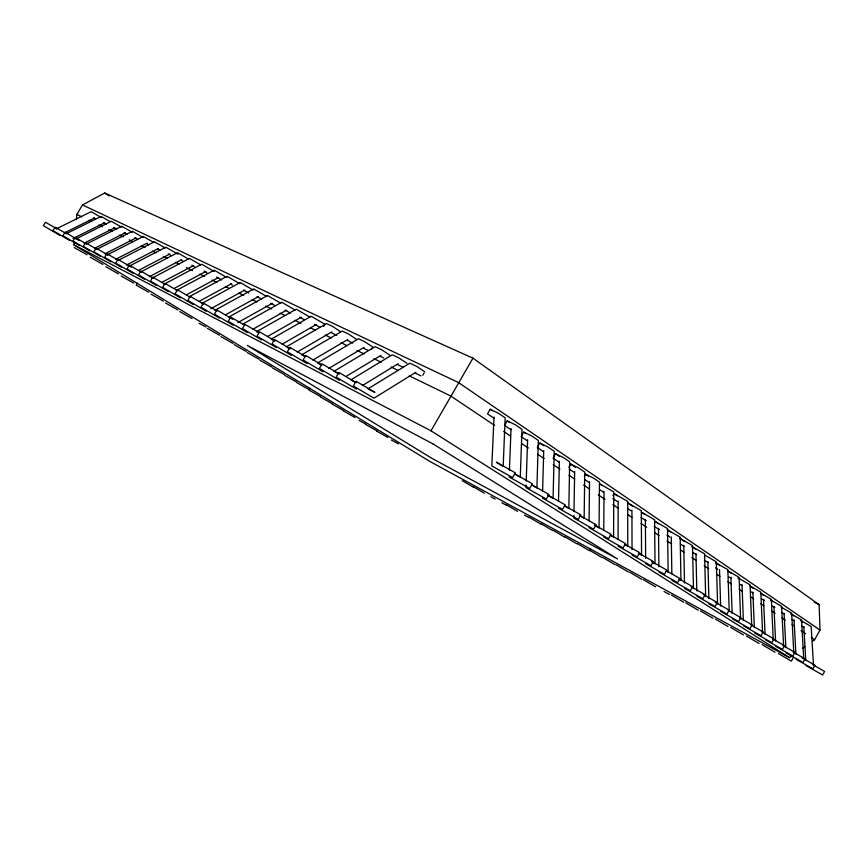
<?xml version="1.0" encoding="UTF-8"?>
<svg xmlns="http://www.w3.org/2000/svg" width="868" height="868" viewBox="0 0 868 868"><rect width="100%" height="100%" fill="white"/><g stroke="black" fill="none" stroke-linecap="round" stroke-linejoin="round"><path stroke-width="1.3" d="M618.081 539.516L618.157 500.999M613.6 537.303L613.763 491.885L600.027 484.04L602.251 485.548M603.759 530.337L604.03 491.44M589.079 520.919L589.535 481.642M584.142 518.435L584.761 472.105L578.934 468.134L570.699 464.076L568.844 467.309M573.922 515.429L573.878 518.087L593.604 529.176L596.132 524.739L579.412 515.266M573.987 511.436L574.67 471.584M568.822 508.615L569.69 461.83L563.701 457.74L555.444 453.693L553.567 456.969M558.504 501.509L559.393 461.255M542.587 491.31L543.715 450.644M536.901 488.163L538.312 440.434L531.986 436.116L523.697 432.09L521.125 436.571M526.095 485.006L526.008 487.664L546.341 499.078L548.977 494.467L531.563 484.615M526.225 481.013L527.603 439.75M520.268 477.498L521.972 429.291L515.473 424.853L507.172 420.839L504.558 425.385M509.418 470.239L511.046 428.553M503.169 466.539L505.165 417.834L498.492 413.276L490.181 409.273L487.523 413.884L494.228 418.409M494.022 417.031L491.82 465.942L512.565 477.574L515.277 472.832L496.366 462.177L502.029 465.812M791.714 656.089L789.533 657.651L430.181 461.602L73.823 244.787L74.095 242.139M76.341 219.691L76.861 214.407L82.514 204.935L104.703 193.022L472.951 358.169L819.121 604.67L820 630.049L814.585 639.749L812.415 641.3M793.178 657.868L791.356 661.145L778.39 653.517M789.533 657.651L430.984 430.799L472.951 358.169M612.96 495.715L614.143 493.642L627.716 501.389L627.759 546.384L625.568 544.974M590.544 548.782L589.459 550.692L577.578 543.715M584.338 476.315L585.553 474.178L593.766 478.246L599.452 482.12L599.061 527.994L595.209 525.531M537.889 446.358L539.788 443.038L548.055 447.074L554.207 451.273L553.079 498.525L547.86 495.183M422.781 375.28L424.116 372.98M371.537 349.272L372.817 347.07L364.929 341.808L358.495 338.748L317.601 362.954L321.8 365.113M323.742 326.379L324.979 324.274L311.2 316.267L271.239 339.16L274.733 340.95M310.028 388.18L308.954 390.014L320.574 396.6M137.448 283.131L136.233 285.181L148.721 292.245M802.607 648.309L804.788 646.747M415.913 372.264L373.967 398.195L353.352 385.978L356.097 381.269L374.889 392.358L368.01 388.821L409.859 363.16L416.868 366.491L424.777 371.829M362.303 385.62L398.141 363.725M346.451 376.202L380.868 355.435M333.92 371.33L375.139 346.657L381.757 349.804L389.656 355.088M328.777 368.423L364.072 347.363M312.871 360.079L347.732 339.518M297.247 352.061L331.836 331.891M286.277 346.874L326.542 323.558L332.639 326.455L340.495 331.674M282.035 344.271L316.364 324.458M267.398 336.578L301.294 317.221M252.979 329.189L286.614 310.169M242.367 324.339L281.709 302.248L295.142 310.05M237.789 322.625L272.313 303.301M225.43 314.878L258.371 296.606M214.949 310.277L253.695 288.935L266.801 296.552M210.913 308.672L244.776 290.075M201.767 303.507L240.208 282.534L253.163 290.053M199.076 301.37L231.517 283.706M186.566 294.762L218.573 277.489M188.909 296.91L227.058 276.274L239.85 283.706M174.186 288.426L205.944 271.424M176.367 290.476L214.222 270.176L226.863 277.521M162.099 282.23L193.618 265.51M164.128 284.194L201.691 264.219L214.19 271.478M152.182 278.064L189.452 258.404L200.725 264.881M149.285 276.718L181.575 259.727M140.518 272.075L177.506 252.729L188.649 259.12M138.956 270.187L169.824 254.074M126.522 265.033L158.334 248.563M129.126 266.226L165.842 247.185L177.918 254.194M115.531 259.391L147.104 243.17M118.005 260.519L154.439 241.76L165.311 248.009M104.952 253.792L136.124 237.897M107.133 254.942L143.285 236.465L154.037 242.639M94.449 248.4L125.383 232.743M96.5 249.485L132.392 231.289L143.014 237.387M86.116 244.158L121.737 226.222L132.24 232.255M84.174 243.138L114.891 227.698M73.086 238.505L104.616 222.761M75.95 238.939L111.31 221.264L121.694 227.232M64.471 232.852L94.558 217.933M66.011 233.839L101.111 216.425L110.323 221.655M56.29 228.848L91.129 211.673L101.285 217.51M82.514 204.935L458.445 382.517L820 630.049M221.611 279.941L216.62 277.044M248.747 292.993L243.593 290.183M261.235 299.004L257.08 296.661M275.123 305.688L270.892 303.312M290.476 313.077L285.062 310.126M303.963 319.565L299.612 317.124M320.14 327.355L314.531 324.296M331.912 333.019L336.784 335.363M347.656 340.592L352.864 343.099M363.833 348.372L368.119 350.433M380.455 356.368L383.754 357.963M397.544 364.603L403.208 367.327M415.121 373.056L420.947 375.866M76.861 214.407L81.733 216.772M89.046 220.32L91.476 221.503M98.778 225.051L102.435 226.819M108.522 229.781L112.178 231.55M119.48 235.098L123.137 236.877M129.224 239.828L132.88 241.608M141.397 245.742L145.054 247.521M152.356 251.069L156.012 252.848M163.314 256.396L166.971 258.165M175.488 262.31L179.144 264.078M186.446 267.626L192.533 270.588M199.846 274.136L204.718 276.501M212.02 280.049L216.892 282.415M225.409 286.548L229.065 288.328M238.808 293.059L243.68 295.424M252.197 299.569L257.069 301.934M265.597 306.068L271.684 309.03M280.201 313.164L285.073 315.529M294.816 320.259L300.903 323.221M310.646 327.952L315.518 330.317M325.261 335.048L331.348 338.01M341.081 342.741L347.178 345.692M356.911 350.422L364.224 353.97M373.956 358.701L381.269 362.249M391.012 366.98L398.314 370.538M409.273 375.855L450.666 395.96L494.608 425.396M814.282 602.24L819.121 604.67M646.302 520.757L641.094 517.588M659.3 529.534L654.179 526.431M704.946 555.238L716.328 561.824L717.597 603.954M684.375 546.482L680.371 544.117M696.472 554.652L692.523 552.319M727.948 570.894L739.08 577.328L740.621 618.7M708.299 562.638L704.393 560.337M230.628 318.317L228.479 317.221L267.518 295.511L280.787 303.214M258.881 332.813L256.613 331.652L296.259 309.171L309.865 317.07M287.471 347.493L289.858 348.719M304.787 356.379L301.717 354.806L342.296 331.044L348.556 334.028L356.433 339.269M335.005 371.884L338.249 373.555M355.175 382.235L350.726 379.945L392.249 354.795L399.063 358.028L406.973 363.345M749.93 585.867L760.813 592.15L762.603 632.794M760.563 593.104L771.326 599.321L773.236 639.607M729.087 577.014L731.138 578.077M770.958 600.179L781.612 606.331L783.63 646.269M740.133 584.479L742.183 585.542M781.146 607.112L791.67 613.199L793.808 652.79M750.939 591.781L752.979 592.833M791.106 613.893L801.522 619.915L803.681 657.814M761.507 598.92L764.556 600.493M59.653 235.239L43.4 225.691L45.472 222.23L56.811 228.794M69.44 240.317L53.046 230.682L55.14 227.177L65.501 233.145M79.455 245.503L62.908 235.781L65.013 232.233L78.793 240.284M89.686 250.809L72.988 240.989L75.125 237.409L85.737 243.517M100.156 256.234L83.295 246.328L85.455 242.704L96.185 248.877M110.854 261.789L93.852 251.774L96.033 248.118L108.001 255.051M121.813 267.463L104.648 257.362L106.851 253.651L117.842 259.977M133.021 273.279L115.694 263.069L117.918 259.326L131.296 267.105M144.5 279.236L127.01 268.928L129.256 265.131L141.647 272.302M156.262 285.322L138.587 274.917L140.866 271.076L153.408 278.335M168.294 291.572L150.457 281.058L152.768 277.163L165.452 284.509M180.642 297.963L162.62 287.341L164.953 283.402L177.788 290.834M193.282 304.516L175.086 293.785L177.452 289.804L190.439 297.323M206.248 311.243L187.868 300.404L190.255 296.357L203.73 304.169M219.539 318.133L200.985 307.185L203.394 303.084L217.033 310.994M233.188 325.207L214.439 314.14L216.881 309.995L232.798 319.315M247.185 332.466L228.241 321.279L230.714 317.08L244.7 325.185M261.561 339.92L242.422 328.614L244.928 324.35L259.076 332.563M276.317 347.569L256.982 336.144L259.521 331.815L274.917 340.809M291.485 355.424L271.944 343.88L274.505 339.496L290.107 348.6M307.066 363.508L287.319 351.833L289.923 347.384L305.71 356.607M323.08 371.819L303.127 360.003L305.764 355.5L321.757 364.831M339.562 380.358L319.391 368.412L322.061 363.844L339.334 373.978M356.52 389.146L336.133 377.07L338.835 372.426L356.325 382.69M800.86 620.533L811.168 626.49L813.5 665.409M771.847 605.897L774.885 607.47M514.757 473.841L532.366 483.801L529.686 488.478L509.158 476.955M781.97 612.732L783.988 613.784M73.823 244.787L430.984 430.799M791.876 619.426L794.285 620.685M801.576 625.98L803.974 627.228M547.914 495.085L565.122 504.84L562.529 509.386L542.402 498.091M87.028 254.791L74.257 247.575M564.916 505.86L580.833 514.919L578.272 519.411L558.352 508.225M102.901 264.425L90.196 257.253M118.46 273.876L105.831 266.736M594.482 524.923L611.018 534.297L608.533 538.67L588.992 527.69M133.737 283.152L121.173 276.046M610.356 534.959L625.513 543.607L623.061 547.925L603.716 537.042M624.656 544.127L639.64 552.677L637.22 556.941L618.059 546.156M638.588 553.068L653.398 561.509L651.022 565.73L632.045 555.043M163.423 301.174L150.999 294.154M652.183 561.77L666.819 570.124L664.476 574.29L645.673 563.701M177.853 309.941L165.495 302.954M666.602 570.894L679.904 578.533L677.593 582.645L658.975 572.153M192.012 318.534L179.73 311.59M679.525 579.173L692.675 586.725L690.385 590.793L671.94 580.399M199.087 323.341L205.922 326.986M690.971 586.638L705.131 594.721L702.874 598.736L684.602 588.439M219.582 335.276L207.43 328.397M703.275 594.526L717.293 602.533L715.058 606.504L696.961 596.283M232.993 343.424L220.917 336.578M715.297 602.24L729.163 610.15L726.961 614.077L709.026 603.954M246.165 351.421L234.154 344.618M728.198 610.378L740.762 617.604L738.581 621.477L720.809 611.441M259.109 359.276L247.174 352.516M739.655 617.734L752.089 624.873L749.941 628.703L732.321 618.765M271.836 367.001L259.955 360.274M750.863 624.917L763.156 631.98L761.03 635.767L743.572 625.904M284.335 374.596L272.519 367.902M761.811 631.937L773.974 638.924L771.88 642.667L754.574 632.902M296.617 382.061L284.878 375.399M772.52 638.805L784.553 645.716L782.48 649.427L765.326 639.727M782.99 645.521L794.893 652.356L792.842 656.024L775.851 646.41M308.693 389.396L297.019 382.766M793.233 652.085L805.016 658.855L802.987 662.479L786.137 652.953M802.14 657.901L814.911 665.203L812.915 668.794L796.206 659.355M332.249 403.696L320.693 397.143M813.056 664.801L824.6 671.431L822.625 674.979L806.057 665.615M343.739 410.662L332.249 404.152M355.034 417.53L343.609 411.041M359.092 420.438L366.144 424.278M377.081 430.908L365.775 424.495M387.833 437.45L376.593 431.06M391.349 440.022L398.423 443.874M473.472 487.23L462.275 480.677M484.214 493.111L472.951 486.514M490.843 496.735L495.129 499.078M501.878 502.778L506.228 505.154M517.512 511.328L506.055 504.612M524.5 515.147L528.992 517.61M540.677 524.001L529.079 517.198M552.558 530.5L540.883 523.654M564.645 537.108L552.905 530.229M576.938 543.835L565.133 536.912M602.197 557.657L590.251 550.637M615.173 564.753L603.141 557.69M628.378 571.979L616.28 564.873M641.832 579.347L629.658 572.186M655.535 586.833L643.286 579.64M664.02 591.477L669.488 594.471M683.713 602.262L671.311 594.971M698.208 610.182L685.731 602.848M712.986 618.266L700.422 610.888M728.046 626.512L715.406 619.079M743.409 634.909L730.693 627.434M759.066 643.481L746.274 635.951M775.048 652.226L762.169 644.642M93.57 217.89L95.48 219.105M113.751 227.6L116.648 229.434M103.552 222.696L106.438 224.519M134.833 237.723L137.752 239.59M124.167 232.602L127.086 234.458M157.846 248.953L159.81 250.201M146.703 243.593L148.656 244.83M180.924 260.042L182.898 261.311M514.757 473.971L518.066 476.087M531.541 484.724L535.827 487.469M564.764 506.011L567.802 507.964M580.193 515.896L583.155 517.795M610.226 535.144L612.472 536.587M638.36 553.176L641.56 555.227L641.322 510.666L627.911 503.006L633.184 506.597M651.901 561.856L655.025 563.853L654.591 519.715L641.333 512.142L644.425 514.247M666.125 570.97L668.154 572.272L667.535 528.547L654.429 521.06L658.454 523.795M678.982 579.206L680.968 580.475L680.176 537.162L667.221 529.762L671.138 532.431M168.262 253.803L171.224 255.691M204.099 271.033L207.094 272.953M191.871 265.152L194.855 267.062M230.454 283.858L232.461 285.16M104.703 193.022L109.238 195.973M503.624 431.439L510.384 435.964M521.657 443.515L528.417 448.04M537.422 454.083L544.182 458.608M553.198 464.64L559.958 469.176M568.974 475.208L574.605 478.984M583.621 485.028L589.253 488.792M598.269 494.836L605.029 499.36M612.916 504.644L618.548 508.42M627.564 514.453L632.067 517.48M641.083 523.512L646.714 527.288M654.602 532.572L659.105 535.589M666.993 540.872L671.506 543.889M680.512 549.932L683.897 552.189M691.785 557.473L696.288 560.5M704.176 565.784L708.679 568.8M716.567 574.084L719.952 576.341M727.84 581.625L731.214 583.893M739.102 589.177L742.487 591.444M750.364 596.728L753.75 598.985M760.509 603.52L763.894 605.777M771.771 611.061L775.157 613.329M781.916 617.853L785.301 620.121M792.061 624.645L794.307 626.154M801.066 630.689L805.58 633.705M811.211 637.481L814.585 639.749M505.643 426.112L511.078 429.779M522.178 437.288L527.462 440.857M537.249 447.465L543.422 451.631M552.949 458.065L558.959 462.123M569.202 469.046L574.084 472.333M585.021 479.722L588.83 482.293M599.853 489.747L603.195 491.993M612.862 498.525L617.202 501.454M627.694 508.539L630.862 510.688M666.939 535.046L669.89 537.042M715.547 567.878L717.782 569.386M490.181 409.273L492.406 410.792M507.172 420.839L509.342 422.315M523.697 432.09L525.813 433.523M539.788 443.038L543.889 445.826M555.444 453.693L559.448 456.416M570.699 464.076L575.56 467.385M585.553 474.178L588.395 476.12M614.143 493.642L617.387 495.845M684.494 541.513L679.698 538.258L692.512 545.581L693.467 588.493M695.637 549.097L691.894 546.558L704.566 553.795L705.673 596.316M719.908 565.621L715.438 562.572L727.829 569.668L729.239 611.419M727.905 571.057L731.181 573.292M740.068 579.336L737.93 577.882L750.06 584.826L751.742 625.828M750.896 586.703L752.99 588.124M760.466 593.224L763.536 595.307M770.849 600.287L772.845 601.643M790.965 613.98L793.84 615.933M800.697 620.598L802.575 621.879M803.811 626.566L805.754 660.222M794.057 619.969L795.923 654.103M784.097 613.231L785.865 647.658M773.92 606.341L775.591 641.072M763.514 599.311L765.088 634.345M752.881 592.117L754.357 627.64M742.01 584.761L743.377 620.598M730.889 577.242L732.136 613.405M719.507 569.549L720.646 606.038M707.876 561.672L708.885 598.67M695.962 553.621L696.83 590.956M683.767 545.375L684.494 583.057M671.279 536.923L671.843 573.813M658.486 528.276L658.91 566.837M645.369 519.4L645.64 558.33M631.937 510.319L632.034 549.618M432.969 443.906L247.402 345.486L431.385 458.044L617.474 558.938L432.969 443.906"/></g></svg>
